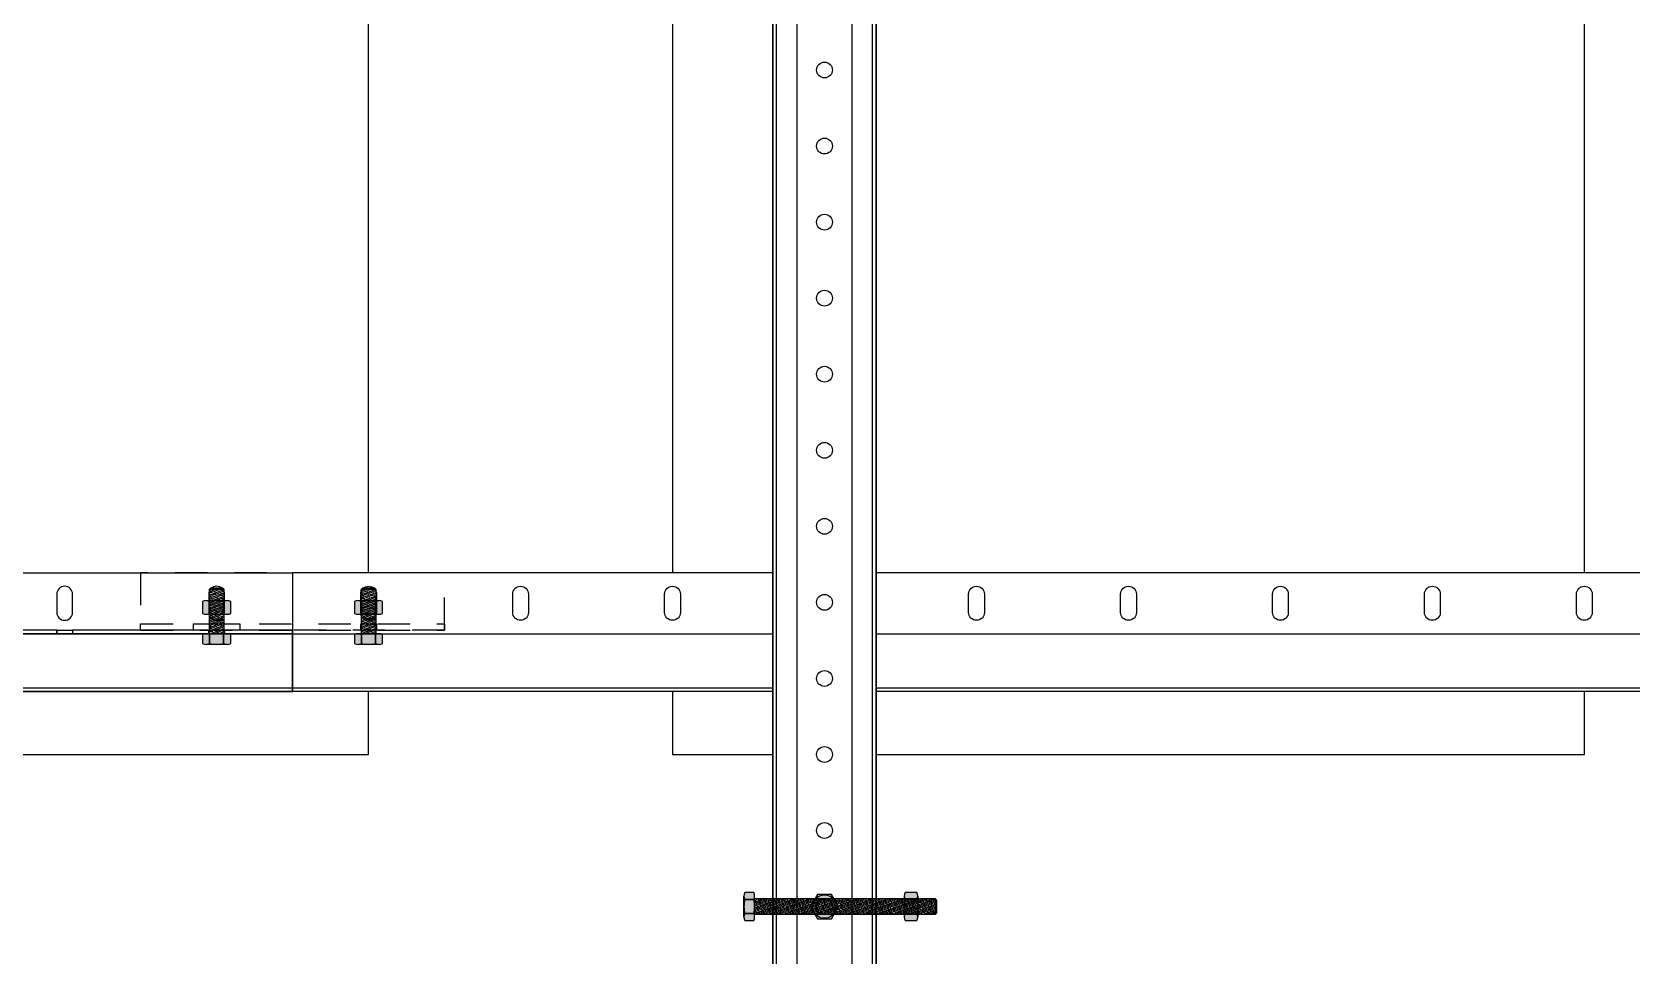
# Model space of a CAD drawing. Header units: millimetres. Extents: x -962357 to -591296, y -223672 to 59420.
# Drawn here: x -779941 to -779415, y -174285 to -173981 of the extents above; entities that cross this region are included whole.
import ezdxf

# ---------------------------------------------------------------- set-up
doc = ezdxf.new("R2010")
doc.units = ezdxf.units.MM
doc.linetypes.add('TA_HL_003.00000', pattern=[19.5, 10.65, -8.85])
for name, color, linetype in [('000 - H A T C H', 8, 'Continuous'), ('000 - WIPEOUT', 250, 'Continuous'), ('001 - ASCESSORIES', 251, 'Continuous'), ('A11_ALU.SOLID SHEET', 2, 'Continuous')]:
    doc.layers.add(name, color=color, linetype=linetype)
pattern_1 = [(110, (-0.5, 0), (-0.939693, -0.34202), []), (110, (-0.2012, 0.6409), (-0.939693, -0.34202), [1.25, -0.25, 0, -0.25])]

# ---------------------------------------------------------------- blocks, each defined once
blk = doc.blocks.new('*U4875')
at = {"color": 3}
blk.add_wipeout([(-412.5, -2050), (412.5, -2050), (412.5, -2350), (-412.5, -2350)], dxfattribs=at).dxf.layer = '000 - WIPEOUT'
at = {"layer": 'A11_ALU.SOLID SHEET', "color": 0, "linetype": 'ByBlock'}
blk.add_lwpolyline([(-412.5, -2350), (412.5, -2350), (412.5, -2050), (-412.5, -2050)], close=True, dxfattribs=at)
blk = doc.blocks.new('000 - ASSCESSORIES_FAMELINE_GALV.BRACKET_FITTING_Z-PROFILE_HR-02AA_TOP_VIEW')
blk.add_wipeout([(-1200, 39), (1200, 39), (1200, 0), (-1200, 0)]).dxf.layer = '000 - WIPEOUT'
at = {"layer": '001 - ASCESSORIES', "linetype": 'Continuous'}
for p, q in [((-1200, 39), (1200, 39)), ((-1200, 0), (1200, 0))]:
    blk.add_line(p, q, dxfattribs=at)
at = {"layer": '001 - ASCESSORIES', "color": 1, "linetype": 'ByBlock'}
for p, q in [((1122.4, 20.2), (1122.4, 19)), ((1172.4, 20.2), (1172.4, 19))]:
    blk.add_line(p, q, dxfattribs=at)
at = {"layer": '001 - ASCESSORIES', "color": 0, "linetype": 'ByBlock'}
blk.add_lwpolyline([(-1200, 39), (1200, 39), (1200, 19), (-1200, 19)], close=True, dxfattribs=at)
at = {"layer": '001 - ASCESSORIES'}
for points in [[(1127.6, 26), (1127.6, 32, 1), (1122.4, 32), (1122.4, 26, 1)], [(1177.6, 26), (1177.6, 32, 1), (1172.4, 32), (1172.4, 26, 1)]]:
    blk.add_lwpolyline(points, format="xyb", close=True, dxfattribs=at)
blk.add_lwpolyline([(-1200, 19), (1200, 19), (1200, 0), (-1200, 0)], close=True, dxfattribs=at)
at = {"layer": '001 - ASCESSORIES', "color": 1, "linetype": 'ByBlock'}
for points in [[(1122.4, 20.2), (1077.6, 20.2), (1077.6, 19), (1122.4, 19)], [(1122.4, 20.2), (1127.6, 20.2), (1127.6, 19), (1122.4, 19)], [(1172.4, 20.2), (1127.6, 20.2), (1127.6, 19), (1172.4, 19)], [(1172.4, 20.2), (1177.6, 20.2), (1177.6, 19), (1172.4, 19)], [(1200, 20.2), (1177.6, 20.2), (1177.6, 19), (1200, 19)]]:
    blk.add_lwpolyline(points, close=True, dxfattribs=at)
at = {"layer": '001 - ASCESSORIES', "color": 2}
blk.add_lwpolyline([(-1200, 1.2), (1200, 1.2), (1200, 0), (-1200, 0)], close=True, dxfattribs=at)
blk = doc.blocks.new('000 - ASSCESSORIES_FAMELINE_GALV._SPICE-FOR_HR-02A_TOP_VIEW')
at = {"layer": '001 - ASCESSORIES', "color": 0, "linetype": 'ByBlock'}
blk.add_lwpolyline([(-50, 0), (50, 0), (50, 18.8), (-50, 18.8)], close=True, dxfattribs=at)
at = {"layer": '001 - ASCESSORIES', "linetype": 'ByBlock'}
blk.add_lwpolyline([(-50, 2), (50, 2), (50, 0), (-50, 0)], close=True, dxfattribs=at)
at = {"layer": '001 - ASCESSORIES', "color": 1}
for points in [[(-32.6, 2), (-17.4, 2), (-17.4, 0), (-32.6, 0)], [(22.4, 2), (27.6, 2), (27.6, 0), (22.4, 0)]]:
    blk.add_lwpolyline(points, close=True, dxfattribs=at)
blk = doc.blocks.new('*U4662')
at = {"color": 1}
for p, q in [((-3.46, 4.5), (3.46, 4.5)), ((-3.46, 0), (3.46, 0))]:
    blk.add_line(p, q, dxfattribs=at)
at = {"color": 0}
for points in [[(-2.31, 4.21, 0.249893), (-4.62, 4.21), (-4.62, 0.29, 0.249893), (-2.31, 0.29)], [(2.31, 4.21, 0.062422), (0, 4.5, 0.062422), (-2.31, 4.21), (-2.31, 0.29, 0.061692), (0, 0, 0.061692), (2.31, 0.29)], [(4.62, 4.21, 0.249893), (2.31, 4.21), (2.31, 0.29, 0.249893), (4.62, 0.29)]]:
    blk.add_lwpolyline(points, format="xyb", close=True, dxfattribs=at)
blk = doc.blocks.new('*U4707')
at = {"layer": '000 - H A T C H'}
h = blk.add_hatch(color=250, dxfattribs=at)
h.dxf.hatch_style = 1
edge = h.paths.add_edge_path()
edge.add_line((0.29, 4.62), (4.21, 4.62))
edge.add_arc((2.05, 3.46), 2.45, 0, 28.0609, ccw=False)
edge.add_line((4.5, 3.46), (4.5, 0.01))
edge.add_arc((-4.86, 0), 9.36, -0.0239, 0.0239, ccw=False)
edge.add_line((4.5, 0), (4.5, 0))
edge.add_arc((-4.86, 0), 9.36, -0.0239, 0.0239, ccw=False)
edge.add_line((4.5, -0.01), (4.5, -3.46))
edge.add_arc((2.05, -3.46), 2.45, -28.0609, 0, ccw=False)
edge.add_line((4.21, -4.62), (0.29, -4.62))
edge.add_arc((2.45, -3.46), 2.45, 180, 208.0609, ccw=False)
edge.add_line((0, -3.46), (0, 3.46))
edge.add_arc((2.45, 3.46), 2.45, 151.9391, 180, ccw=False)
at = {"layer": '001 - ASCESSORIES', "color": 0, "rotation": 270}
blk.add_blockref('*U4662', (0, 0), dxfattribs=at)
blk = doc.blocks.new('*U4682')
at = {"color": 1}
for p, q in [((-3.46, 3.5), (3.46, 3.5)), ((-3.46, 0), (3.46, 0))]:
    blk.add_line(p, q, dxfattribs=at)
at = {"color": 0}
for points in [[(-2.31, 3.21, 0.249855), (-4.62, 3.21), (-4.62, 0.29, 0.249855), (-2.31, 0.29)], [(2.31, 3.21, 0.062432), (0, 3.5, 0.062432), (-2.31, 3.21), (-2.31, 0.29, 0.061701), (0, 0, 0.061701), (2.31, 0.29)], [(4.62, 3.21, 0.249855), (2.31, 3.21), (2.31, 0.29, 0.249855), (4.62, 0.29)]]:
    blk.add_lwpolyline(points, format="xyb", close=True, dxfattribs=at)
blk = doc.blocks.new('*U4688')
at = {"layer": '000 - H A T C H'}
h = blk.add_hatch(dxfattribs=at)
h.set_pattern_fill('ANSI35', color=8, scale=4, angle=65)
h.set_pattern_definition(pattern_1)
h.paths.add_polyline_path([(0, -2.5), (14.5, -2.5), (14.5, 2.5), (0, 2.5)])
at = {"color": 8}
blk.add_line((14.5, -2.5), (14.5, 2.5), dxfattribs=at)
at = {"color": 1}
blk.add_lwpolyline([(14.5, 2.5), (0, 2.5), (0, -2.5), (14.5, -2.5), (15, -2), (15, 2)], close=True, dxfattribs=at)
blk = doc.blocks.new('*U4699')
at = {"layer": '000 - H A T C H'}
h = blk.add_hatch(color=250, dxfattribs=at)
h.dxf.hatch_style = 1
edge = h.paths.add_edge_path()
edge.add_line((-0.29, -4.62), (-3.21, -4.62))
edge.add_arc((-1.05, -3.46), 2.45, 180, 208.0569, ccw=False)
edge.add_line((-3.5, -3.46), (-3.5, -0.01))
edge.add_arc((5.86, 0), 9.36, 179.9761, 180.0239, ccw=False)
edge.add_line((-3.5, 0), (-3.5, 0))
edge.add_arc((5.86, 0), 9.36, 179.9761, 180.0239, ccw=False)
edge.add_line((-3.5, 0.01), (-3.5, 3.46))
edge.add_arc((-1.05, 3.46), 2.45, 151.9431, 180, ccw=False)
edge.add_line((-3.21, 4.62), (-0.29, 4.62))
edge.add_arc((-2.45, 3.46), 2.45, 360, 388.0569, ccw=False)
edge.add_line((0, 3.46), (0, -3.46))
edge.add_arc((-2.45, -3.46), 2.45, 331.9431, 360, ccw=False)
blk.add_blockref('*U4688', (0, 0))
at = {"layer": '001 - ASCESSORIES', "rotation": 90}
blk.add_blockref('*U4682', (0, 0), dxfattribs=at)
blk = doc.blocks.new('*U4903')
at = {"linetype": 'ByBlock'}
blk.add_wipeout([(-3600, 0), (-1200, 0), (-1200, 39), (-3600, 39)], dxfattribs=at).dxf.layer = '001 - ASCESSORIES'
at = {"color": 1, "linetype": 'ByBlock'}
for points in [[(-1627.6, 7), (-1627.6, 13, -1), (-1622.4, 13), (-1622.4, 7, -1)], [(-1577.6, 7), (-1577.6, 13, -1), (-1572.4, 13), (-1572.4, 7, -1)], [(-1527.6, 7), (-1527.6, 13, -1), (-1522.4, 13), (-1522.4, 7, -1)], [(-1477.6, 7), (-1477.6, 13, -1), (-1472.4, 13), (-1472.4, 7, -1)], [(-1427.6, 7), (-1427.6, 13, -1), (-1422.4, 13), (-1422.4, 7, -1)], [(-1377.6, 7), (-1377.6, 13, -1), (-1372.4, 13), (-1372.4, 7, -1)], [(-1327.6, 7), (-1327.6, 13, -1), (-1322.4, 13), (-1322.4, 7, -1)], [(-1277.6, 7), (-1277.6, 13, -1), (-1272.4, 13), (-1272.4, 7, -1)], [(-1227.6, 7), (-1227.6, 13, -1), (-1222.4, 13), (-1222.4, 7, -1)]]:
    blk.add_lwpolyline(points, format="xyb", close=True, dxfattribs=at)
at = {"layer": '001 - ASCESSORIES', "linetype": 'ByBlock', "rotation": 180}
blk.add_blockref('000 - ASSCESSORIES_FAMELINE_GALV.BRACKET_FITTING_Z-PROFILE_HR-02AA_TOP_VIEW', (0, 39), dxfattribs=at)
at = {"layer": '001 - ASCESSORIES', "rotation": 270}
for name, p in [('*U4699', (-1225, 20)), ('*U4707', (-1225, 13.6))]:
    blk.add_blockref(name, p, dxfattribs=at)
at = {"color": 1, "linetype": 'ByBlock'}
blk.add_lwpolyline([(-1200, 20), (-3600, 20), (-3600, 39), (-1200, 39)], close=True, dxfattribs=at)
at = {"layer": '001 - ASCESSORIES'}
blk.add_lwpolyline([(-3600, 39), (-1200, 39), (-1200, 37.8), (-3600, 37.8)], close=True, dxfattribs=at)
at = {"layer": '001 - ASCESSORIES', "color": 1, "linetype": 'ByBlock'}
blk.add_lwpolyline([(-3600, 0), (-1200, 0), (-1200, 20), (-3600, 20)], close=True, dxfattribs=at)
at = {"layer": '001 - ASCESSORIES', "rotation": 270}
for name, p in [('*U4699', (-1175, 20)), ('*U4707', (-1175, 13.6))]:
    blk.add_blockref(name, p, dxfattribs=at)
at = {"layer": '001 - ASCESSORIES', "linetype": 'TA_HL_003.00000', "rotation": 180}
blk.add_blockref('000 - ASSCESSORIES_FAMELINE_GALV._SPICE-FOR_HR-02A_TOP_VIEW', (-1200, 18.8), dxfattribs=at)
blk = doc.blocks.new('000 - ASSCESSORIES_FAMELINE_GALV.BRACKET_FITTING_U-PROFILE_CC-01_TOP_VIEW')
at = {"color": 6}
blk.add_wipeout([(1500, -17), (-1500, -17), (-1500, 17), (1500, 17)], dxfattribs=at).dxf.layer = '000 - WIPEOUT'
at = {"layer": '001 - ASCESSORIES', "color": 0, "linetype": 'ByBlock'}
for p, q in [((1500, 15.8), (-1500, 15.8)), ((1500, -15.8), (-1500, -15.8))]:
    blk.add_line(p, q, dxfattribs=at)
at = {"layer": '001 - ASCESSORIES', "color": 1}
blk.add_lwpolyline([(1500, 17), (1500, -17), (-1500, -17), (-1500, 17)], close=True, dxfattribs=at)
at = {"layer": '001 - ASCESSORIES', "color": 0, "linetype": 'ByBlock'}
for points in [[(-1500, 17), (-1500, 9), (1500, 9), (1500, 17)], [(-1500, -9), (-1500, -17), (1500, -17), (1500, -9)]]:
    blk.add_lwpolyline(points, close=True, dxfattribs=at)
at = {"layer": '001 - ASCESSORIES', "color": 1, "linetype": 'Continuous'}
for centre in [(900, 0), (925, 0), (950, 0), (975, 0), (1000, 0), (1025, 0), (1050, 0), (1075, 0), (1100, 0), (1125, 0), (1150, 0), (1175, 0)]:
    blk.add_circle(centre, 2.6, dxfattribs=at)
blk = doc.blocks.new('*U4907')
at = {"layer": '001 - ASCESSORIES', "color": 0, "linetype": 'ByBlock'}
blk.add_blockref('000 - ASSCESSORIES_FAMELINE_GALV.BRACKET_FITTING_U-PROFILE_CC-01_TOP_VIEW', (0, 0), dxfattribs=at)
blk = doc.blocks.new('*U4663')
at = {"layer": '001 - ASCESSORIES', "color": 0}
blk.add_lwpolyline([(4.62, 0), (2.31, 4), (-2.31, 4), (-4.62, 0), (-2.31, -4), (2.31, -4)], close=True, dxfattribs=at)
at = {"layer": '001 - ASCESSORIES', "color": 8}
blk.add_circle((0, 0), 3.85, dxfattribs=at)
at = {"layer": '001 - ASCESSORIES', "color": 0}
blk.add_circle((0, 0), 2.6, dxfattribs=at)
blk = doc.blocks.new('*U4664')
at = {"layer": '000 - H A T C H'}
h = blk.add_hatch(color=250, dxfattribs=at)
h.dxf.hatch_style = 1
h.paths.add_polyline_path([(4, -2.31), (4, 2.31), (0, 4.62), (-4, 2.31), (-4, -2.31), (0, -4.62)])
h.paths.add_polyline_path([(0, -2.6, -1), (0, 2.6, -1)], flags=16)
at = {"layer": '001 - ASCESSORIES', "color": 0, "rotation": 270}
blk.add_blockref('*U4663', (0, 0), dxfattribs=at)
blk = doc.blocks.new('*U4696')
at = {"layer": '000 - H A T C H'}
h = blk.add_hatch(dxfattribs=at)
h.set_pattern_fill('ANSI35', color=8, scale=4, angle=65)
h.set_pattern_definition(pattern_1)
h.paths.add_polyline_path([(0, -2.5), (59.5, -2.5), (59.5, 2.5), (0, 2.5)])
at = {"color": 8}
blk.add_line((59.5, -2.5), (59.5, 2.5), dxfattribs=at)
at = {"color": 1}
blk.add_lwpolyline([(59.5, 2.5), (0, 2.5), (0, -2.5), (59.5, -2.5), (60, -2), (60, 2)], close=True, dxfattribs=at)
blk = doc.blocks.new('*U4748')
at = {"layer": '000 - H A T C H'}
h = blk.add_hatch(color=250, dxfattribs=at)
h.dxf.hatch_style = 1
edge = h.paths.add_edge_path()
edge.add_line((-0.29, -4.62), (-3.21, -4.62))
edge.add_arc((-1.05, -3.46), 2.45, 180, 208.0569, ccw=False)
edge.add_line((-3.5, -3.46), (-3.5, -0.01))
edge.add_arc((5.86, 0), 9.36, 179.9761, 180.0239, ccw=False)
edge.add_line((-3.5, 0), (-3.5, 0))
edge.add_arc((5.86, 0), 9.36, 179.9761, 180.0239, ccw=False)
edge.add_line((-3.5, 0.01), (-3.5, 3.46))
edge.add_arc((-1.05, 3.46), 2.45, 151.9431, 180, ccw=False)
edge.add_line((-3.21, 4.62), (-0.29, 4.62))
edge.add_arc((-2.45, 3.46), 2.45, 360, 388.0569, ccw=False)
edge.add_line((0, 3.46), (0, -3.46))
edge.add_arc((-2.45, -3.46), 2.45, 331.9431, 360, ccw=False)
blk.add_blockref('*U4696', (0, 0))
at = {"layer": '001 - ASCESSORIES', "rotation": 90}
blk.add_blockref('*U4682', (0, 0), dxfattribs=at)
blk = doc.blocks.new('*U4821')
at = {"layer": '001 - ASCESSORIES'}
blk.add_blockref('*U4748', (-23, 0), dxfattribs=at)
at = {"layer": '001 - ASCESSORIES', "color": 2}
for rotation in [90, 90, 270, 270]:
    blk.add_blockref('*U4664', (0, 0), dxfattribs=dict(at, rotation=rotation))
at = {"layer": '001 - ASCESSORIES', "color": 1}
blk.add_blockref('*U4707', (26.2, 0), dxfattribs=at)
blk = doc.blocks.new('*U4956')
at = {"layer": 'A11_ALU.SOLID SHEET', "linetype": 'ByBlock'}
blk.add_lwpolyline([(-35199.5, 3305.5), (-35199.5, 2495), (-35050, 2495), (-35050, 1555.5), (-34750, 1555.5), (-34750, 3305.5)], close=True, dxfattribs=at)
at = {"layer": 'A11_ALU.SOLID SHEET', "color": 0, "linetype": 'ByBlock', "rotation": 90}
blk.add_blockref('*U4875', (-37500, 1968), dxfattribs=at)
at = {"layer": '001 - ASCESSORIES', "linetype": 'ByBlock', "rotation": 180}
blk.add_blockref('*U4903', (-36375, 1615.2), dxfattribs=at)
at = {"layer": '001 - ASCESSORIES', "linetype": 'ByBlock', "rotation": 270}
blk.add_blockref('*U4907', (-35000, 2680.5), dxfattribs=at)
at = {"layer": '001 - ASCESSORIES', "linetype": 'ByBlock'}
blk.add_blockref('*U4821', (-35000, 1505.5), dxfattribs=at)
blk = doc.blocks.new('*U706')
at = {"color": 3}
blk.add_wipeout([(-412.5, -2050), (412.5, -2050), (412.5, -2350), (-412.5, -2350)], dxfattribs=at).dxf.layer = '000 - WIPEOUT'
at = {"layer": 'A11_ALU.SOLID SHEET', "color": 0, "linetype": 'ByBlock'}
blk.add_lwpolyline([(-412.5, -2350), (412.5, -2350), (412.5, -2050), (-412.5, -2050)], close=True, dxfattribs=at)
blk = doc.blocks.new('*U349')
at = {"color": 1}
for p, q in [((-3.46, 4.5), (3.46, 4.5)), ((-3.46, 0), (3.46, 0))]:
    blk.add_line(p, q, dxfattribs=at)
at = {"color": 0}
for points in [[(-2.31, 4.21, 0.249893), (-4.62, 4.21), (-4.62, 0.29, 0.249893), (-2.31, 0.29)], [(2.31, 4.21, 0.062422), (0, 4.5, 0.062422), (-2.31, 4.21), (-2.31, 0.29, 0.061692), (0, 0, 0.061692), (2.31, 0.29)], [(4.62, 4.21, 0.249893), (2.31, 4.21), (2.31, 0.29, 0.249893), (4.62, 0.29)]]:
    blk.add_lwpolyline(points, format="xyb", close=True, dxfattribs=at)
blk = doc.blocks.new('*U667')
at = {"layer": '000 - H A T C H'}
h = blk.add_hatch(color=250, dxfattribs=at)
h.dxf.hatch_style = 1
edge = h.paths.add_edge_path()
edge.add_line((0.29, 4.62), (4.21, 4.62))
edge.add_arc((2.05, 3.46), 2.45, 0, 28.0609, ccw=False)
edge.add_line((4.5, 3.46), (4.5, 0.01))
edge.add_arc((-4.86, 0), 9.36, -0.0239, 0.0239, ccw=False)
edge.add_line((4.5, 0), (4.5, 0))
edge.add_arc((-4.86, 0), 9.36, -0.0239, 0.0239, ccw=False)
edge.add_line((4.5, -0.01), (4.5, -3.46))
edge.add_arc((2.05, -3.46), 2.45, -28.0609, 0, ccw=False)
edge.add_line((4.21, -4.62), (0.29, -4.62))
edge.add_arc((2.45, -3.46), 2.45, 180, 208.0609, ccw=False)
edge.add_line((0, -3.46), (0, 3.46))
edge.add_arc((2.45, 3.46), 2.45, 151.9391, 180, ccw=False)
at = {"layer": '001 - ASCESSORIES', "color": 0, "rotation": 270}
blk.add_blockref('*U349', (0, 0), dxfattribs=at)
blk = doc.blocks.new('*U351')
at = {"color": 1}
for p, q in [((-3.46, 3.5), (3.46, 3.5)), ((-3.46, 0), (3.46, 0))]:
    blk.add_line(p, q, dxfattribs=at)
at = {"color": 0}
for points in [[(-2.31, 3.21, 0.249855), (-4.62, 3.21), (-4.62, 0.29, 0.249855), (-2.31, 0.29)], [(2.31, 3.21, 0.062432), (0, 3.5, 0.062432), (-2.31, 3.21), (-2.31, 0.29, 0.061701), (0, 0, 0.061701), (2.31, 0.29)], [(4.62, 3.21, 0.249855), (2.31, 3.21), (2.31, 0.29, 0.249855), (4.62, 0.29)]]:
    blk.add_lwpolyline(points, format="xyb", close=True, dxfattribs=at)
blk = doc.blocks.new('*U357')
at = {"layer": '000 - H A T C H'}
h = blk.add_hatch(dxfattribs=at)
h.set_pattern_fill('ANSI35', color=8, scale=4, angle=65)
h.set_pattern_definition(pattern_1)
h.paths.add_polyline_path([(0, -2.5), (14.5, -2.5), (14.5, 2.5), (0, 2.5)])
at = {"color": 8}
blk.add_line((14.5, -2.5), (14.5, 2.5), dxfattribs=at)
at = {"color": 1}
blk.add_lwpolyline([(14.5, 2.5), (0, 2.5), (0, -2.5), (14.5, -2.5), (15, -2), (15, 2)], close=True, dxfattribs=at)
blk = doc.blocks.new('*U666')
at = {"layer": '000 - H A T C H'}
h = blk.add_hatch(color=250, dxfattribs=at)
h.dxf.hatch_style = 1
edge = h.paths.add_edge_path()
edge.add_line((-0.29, -4.62), (-3.21, -4.62))
edge.add_arc((-1.05, -3.46), 2.45, 180, 208.0569, ccw=False)
edge.add_line((-3.5, -3.46), (-3.5, -0.01))
edge.add_arc((5.86, 0), 9.36, 179.9761, 180.0239, ccw=False)
edge.add_line((-3.5, 0), (-3.5, 0))
edge.add_arc((5.86, 0), 9.36, 179.9761, 180.0239, ccw=False)
edge.add_line((-3.5, 0.01), (-3.5, 3.46))
edge.add_arc((-1.05, 3.46), 2.45, 151.9431, 180, ccw=False)
edge.add_line((-3.21, 4.62), (-0.29, 4.62))
edge.add_arc((-2.45, 3.46), 2.45, 360, 388.0569, ccw=False)
edge.add_line((0, 3.46), (0, -3.46))
edge.add_arc((-2.45, -3.46), 2.45, 331.9431, 360, ccw=False)
blk.add_blockref('*U357', (0, 0))
at = {"layer": '001 - ASCESSORIES', "rotation": 90}
blk.add_blockref('*U351', (0, 0), dxfattribs=at)
blk = doc.blocks.new('*U507')
at = {"linetype": 'ByBlock'}
blk.add_wipeout([(-3600, 0), (-1200, 0), (-1200, 39), (-3600, 39)], dxfattribs=at).dxf.layer = '001 - ASCESSORIES'
at = {"color": 1, "linetype": 'ByBlock'}
for points in [[(-1627.6, 7), (-1627.6, 13, -1), (-1622.4, 13), (-1622.4, 7, -1)], [(-1577.6, 7), (-1577.6, 13, -1), (-1572.4, 13), (-1572.4, 7, -1)], [(-1527.6, 7), (-1527.6, 13, -1), (-1522.4, 13), (-1522.4, 7, -1)], [(-1477.6, 7), (-1477.6, 13, -1), (-1472.4, 13), (-1472.4, 7, -1)], [(-1427.6, 7), (-1427.6, 13, -1), (-1422.4, 13), (-1422.4, 7, -1)], [(-1377.6, 7), (-1377.6, 13, -1), (-1372.4, 13), (-1372.4, 7, -1)], [(-1327.6, 7), (-1327.6, 13, -1), (-1322.4, 13), (-1322.4, 7, -1)], [(-1277.6, 7), (-1277.6, 13, -1), (-1272.4, 13), (-1272.4, 7, -1)], [(-1227.6, 7), (-1227.6, 13, -1), (-1222.4, 13), (-1222.4, 7, -1)]]:
    blk.add_lwpolyline(points, format="xyb", close=True, dxfattribs=at)
at = {"layer": '001 - ASCESSORIES', "linetype": 'ByBlock', "rotation": 180}
blk.add_blockref('000 - ASSCESSORIES_FAMELINE_GALV.BRACKET_FITTING_Z-PROFILE_HR-02AA_TOP_VIEW', (0, 39), dxfattribs=at)
at = {"layer": '001 - ASCESSORIES', "rotation": 270}
for name, p in [('*U666', (-1225, 20)), ('*U667', (-1225, 13.6))]:
    blk.add_blockref(name, p, dxfattribs=at)
at = {"color": 1, "linetype": 'ByBlock'}
blk.add_lwpolyline([(-1200, 20), (-3600, 20), (-3600, 39), (-1200, 39)], close=True, dxfattribs=at)
at = {"layer": '001 - ASCESSORIES'}
blk.add_lwpolyline([(-3600, 39), (-1200, 39), (-1200, 37.8), (-3600, 37.8)], close=True, dxfattribs=at)
at = {"layer": '001 - ASCESSORIES', "color": 1, "linetype": 'ByBlock'}
blk.add_lwpolyline([(-3600, 0), (-1200, 0), (-1200, 20), (-3600, 20)], close=True, dxfattribs=at)
at = {"layer": '001 - ASCESSORIES', "rotation": 270}
for name, p in [('*U666', (-1175, 20)), ('*U667', (-1175, 13.6))]:
    blk.add_blockref(name, p, dxfattribs=at)
at = {"layer": '001 - ASCESSORIES', "linetype": 'TA_HL_003.00000', "rotation": 180}
blk.add_blockref('000 - ASSCESSORIES_FAMELINE_GALV._SPICE-FOR_HR-02A_TOP_VIEW', (-1200, 18.8), dxfattribs=at)
blk = doc.blocks.new('*U521')
at = {"layer": '001 - ASCESSORIES', "color": 0, "linetype": 'ByBlock'}
blk.add_blockref('000 - ASSCESSORIES_FAMELINE_GALV.BRACKET_FITTING_U-PROFILE_CC-01_TOP_VIEW', (0, 0), dxfattribs=at)
blk = doc.blocks.new('*U350')
at = {"layer": '001 - ASCESSORIES', "color": 0}
blk.add_lwpolyline([(4.62, 0), (2.31, 4), (-2.31, 4), (-4.62, 0), (-2.31, -4), (2.31, -4)], close=True, dxfattribs=at)
at = {"layer": '001 - ASCESSORIES', "color": 8}
blk.add_circle((0, 0), 3.85, dxfattribs=at)
at = {"layer": '001 - ASCESSORIES', "color": 0}
blk.add_circle((0, 0), 2.6, dxfattribs=at)
blk = doc.blocks.new('*U671')
at = {"layer": '000 - H A T C H'}
h = blk.add_hatch(color=250, dxfattribs=at)
h.dxf.hatch_style = 1
h.paths.add_polyline_path([(4, -2.31), (4, 2.31), (0, 4.62), (-4, 2.31), (-4, -2.31), (0, -4.62)])
h.paths.add_polyline_path([(0, -2.6, -1), (0, 2.6, -1)], flags=16)
at = {"layer": '001 - ASCESSORIES', "color": 0, "rotation": 270}
blk.add_blockref('*U350', (0, 0), dxfattribs=at)
blk = doc.blocks.new('*U365')
at = {"layer": '000 - H A T C H'}
h = blk.add_hatch(dxfattribs=at)
h.set_pattern_fill('ANSI35', color=8, scale=4, angle=65)
h.set_pattern_definition(pattern_1)
h.paths.add_polyline_path([(0, -2.5), (59.5, -2.5), (59.5, 2.5), (0, 2.5)])
at = {"color": 8}
blk.add_line((59.5, -2.5), (59.5, 2.5), dxfattribs=at)
at = {"color": 1}
blk.add_lwpolyline([(59.5, 2.5), (0, 2.5), (0, -2.5), (59.5, -2.5), (60, -2), (60, 2)], close=True, dxfattribs=at)
blk = doc.blocks.new('*U583')
at = {"layer": '000 - H A T C H'}
h = blk.add_hatch(color=250, dxfattribs=at)
h.dxf.hatch_style = 1
edge = h.paths.add_edge_path()
edge.add_line((-0.29, -4.62), (-3.21, -4.62))
edge.add_arc((-1.05, -3.46), 2.45, 180, 208.0569, ccw=False)
edge.add_line((-3.5, -3.46), (-3.5, -0.01))
edge.add_arc((5.86, 0), 9.36, 179.9761, 180.0239, ccw=False)
edge.add_line((-3.5, 0), (-3.5, 0))
edge.add_arc((5.86, 0), 9.36, 179.9761, 180.0239, ccw=False)
edge.add_line((-3.5, 0.01), (-3.5, 3.46))
edge.add_arc((-1.05, 3.46), 2.45, 151.9431, 180, ccw=False)
edge.add_line((-3.21, 4.62), (-0.29, 4.62))
edge.add_arc((-2.45, 3.46), 2.45, 360, 388.0569, ccw=False)
edge.add_line((0, 3.46), (0, -3.46))
edge.add_arc((-2.45, -3.46), 2.45, 331.9431, 360, ccw=False)
blk.add_blockref('*U365', (0, 0))
at = {"layer": '001 - ASCESSORIES', "rotation": 90}
blk.add_blockref('*U351', (0, 0), dxfattribs=at)
blk = doc.blocks.new('*U686')
at = {"layer": '001 - ASCESSORIES'}
blk.add_blockref('*U583', (-23, 0), dxfattribs=at)
at = {"layer": '001 - ASCESSORIES', "color": 2}
for rotation in [90, 90, 270, 270]:
    blk.add_blockref('*U671', (0, 0), dxfattribs=dict(at, rotation=rotation))
at = {"layer": '001 - ASCESSORIES', "color": 1}
blk.add_blockref('*U667', (26.2, 0), dxfattribs=at)

msp = doc.modelspace()

# ---------------------------------------------------------------- block references
msp.add_blockref('*U4956', (-744680, -175774.39))

# ---------------------------------------------------------------- next in the draw order: linework, layer by layer
at = {"layer": 'A11_ALU.SOLID SHEET', "linetype": 'ByBlock'}
msp.add_lwpolyline([(-779879.5, -172468.89), (-779879.5, -173279.4), (-779730, -173279.4), (-779730, -174218.89), (-779430, -174218.89), (-779430, -172468.89)], close=True, dxfattribs=at)

# ---------------------------------------------------------------- next in the draw order: block references
at = {"layer": 'A11_ALU.SOLID SHEET', "color": 0, "linetype": 'ByBlock', "rotation": 90}
msp.add_blockref('*U706', (-782180, -173806.39), dxfattribs=at)

# ---------------------------------------------------------------- next in the draw order: block references
at = {"layer": '001 - ASCESSORIES', "linetype": 'ByBlock', "rotation": 180}
msp.add_blockref('*U507', (-781055, -174159.19), dxfattribs=at)

# ---------------------------------------------------------------- next in the draw order: block references
at = {"layer": '001 - ASCESSORIES', "linetype": 'ByBlock', "rotation": 270}
msp.add_blockref('*U521', (-779680, -173093.89), dxfattribs=at)

# ---------------------------------------------------------------- next in the draw order: block references
at = {"layer": '001 - ASCESSORIES', "linetype": 'ByBlock'}
msp.add_blockref('*U686', (-779680, -174268.89), dxfattribs=at)

doc.saveas('drawing.dxf')
